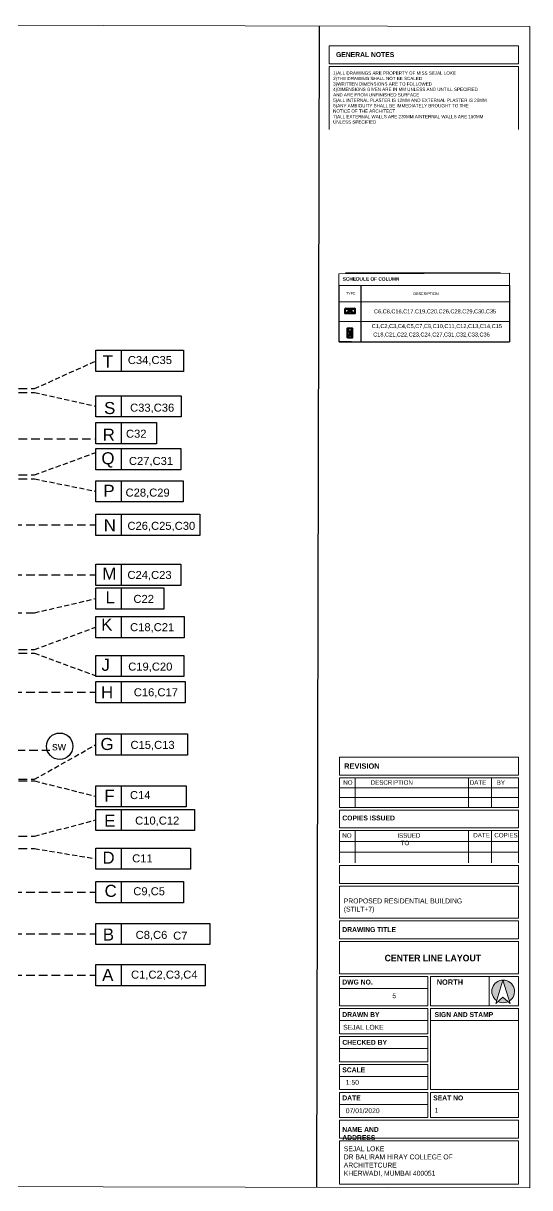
# Model space of a CAD drawing. Header units: millimetres. Extents: x -1932176 to 78768, y -1967 to 1266654.
# Drawn here: x -1639667 to -1620691, y 1223007 to 1266654 of the extents above; entities that cross this region are included whole.
import ezdxf

# ---------------------------------------------------------------- set-up
doc = ezdxf.new("R2010")
doc.units = ezdxf.units.MM
doc.linetypes.add('DASHDOTX2', pattern=[50.8, 25.4, -12.7, 0, -12.7])
doc.linetypes.add('DASHED2', pattern=[9.525, 6.35, -3.175])
for name, color, linetype, lineweight in [('CENTERLINE', 251, 'DASHDOTX2', 15), ('exterior', 255, 'Continuous', 25), ('GH', 7, 'Continuous', 20), ('Layer2', 7, 'Continuous', 5), ('SHEET', 7, 'Continuous', 13)]:
    doc.layers.add(name, color=color, linetype=linetype, lineweight=lineweight)
doc.layers.add('column', color=7, linetype='Continuous')
doc.styles.add('20 scale', font='ARIALN.TTF', dxfattribs={"height": 0.2})
doc.styles.get("Standard").update_dxf_attribs({"font": 'arial.ttf'})

msp = doc.modelspace()

# ---------------------------------------------------------------- hatches: boundary and pattern name
at = {"layer": 'SHEET', "linetype": 'ByBlock', "lineweight": 20, "transparency": 33554687}
h = msp.add_hatch(color=0, dxfattribs=at)
h.dxf.hatch_style = 1
h.paths.add_polyline_path([(-1621693.97551, 1230784.77173), (-1621452.19575, 1230007.3245, 3.231701641), (-1621932.2865, 1230018.47841)])
h.paths.add_polyline_path([(-1621693.97551, 1230144.42753), (-1621879.52062, 1229986.08913, 0.2347967333), (-1621501.1556, 1229979.88104)])

# ---------------------------------------------------------------- linework, layer by layer
at = {"ltscale": 30}
for p, q in [((-1628582.22614, 1266547.81213), (-1628683.5465, 1223025.3854)), ((-1627833.33599, 1254716.46741), (-1621453.89283, 1254716.46741))]:
    msp.add_line(p, q, dxfattribs=at)
at = {"color": 252, "ltscale": 30}
for p, q in [((-1627841.36102, 1256829.19303), (-1627841.36102, 1254716.46741)), ((-1621453.89283, 1256829.19303), (-1621453.89283, 1254716.46741)), ((-1635999.91076, 1254397.07777), (-1635999.91076, 1253601.12573)), ((-1635999.91076, 1252694.94736), (-1635999.91076, 1251898.99532)), ((-1635999.91076, 1251686.3287), (-1635999.91076, 1250890.37666)), ((-1635999.91076, 1250711.4096), (-1635999.91076, 1249915.45756)), ((-1635999.91076, 1249507.84096), (-1635999.91076, 1248711.88892)), ((-1635999.91076, 1248253.93898), (-1635999.91076, 1247457.98694)), ((-1635999.91076, 1246375.34587), (-1635999.91076, 1245579.39383)), ((-1635999.91076, 1245489.94716), (-1635999.91076, 1244693.99512)), ((-1635999.91076, 1244418.77579), (-1635999.91076, 1243622.82375)), ((-1635999.91076, 1242962.26865), (-1635999.91076, 1242166.31661)), ((-1635999.91076, 1241981.93341), (-1635999.91076, 1241185.98137)), ((-1635999.91076, 1240014.58818), (-1635999.91076, 1239218.63614)), ((-1635999.91076, 1238075.89976), (-1635999.91076, 1237279.94772)), ((-1635999.91076, 1237188.71257), (-1635999.91076, 1236392.76053)), ((-1635999.91076, 1235737.41666), (-1635999.91076, 1234941.46462)), ((-1635999.91076, 1234486.03999), (-1635999.91076, 1233690.08795)), ((-1635999.91076, 1232915.13743), (-1635999.91076, 1232119.18539)), ((-1635999.91076, 1231375.53147), (-1635999.91076, 1230579.57943))]:
    msp.add_line(p, q, dxfattribs=at)
at = {"linetype": 'ByBlock', "transparency": 16777216}
msp.add_line((-1627017.75158, 1256829.19303), (-1627017.75158, 1254716.46741), dxfattribs=at)
at = {"color": 244, "ltscale": 30, "true_color": 0x991b1e}
msp.add_line((-1627363.65567, 1254716.46741), (-1627833.33599, 1254716.46741), dxfattribs=at)
at = {"color": 252, "linetype": 'DASHED2', "ltscale": 30}
for p, q in [((-1639246.57118, 1252960.60122), (-1636942.47964, 1253999.10175)), ((-1639246.57118, 1252813.90002), (-1636942.47964, 1252296.97134)), ((-1639246.57118, 1249727.36985), (-1636942.47964, 1250567.37768)), ((-1639246.57118, 1249577.36985), (-1636942.47964, 1249109.86494)), ((-1639246.57118, 1244557.36985), (-1636942.47964, 1245091.97114)), ((-1639246.57118, 1243183.55637), (-1636942.47964, 1244020.79977)), ((-1639246.57118, 1243041.90939), (-1636942.47964, 1242194.76674)), ((-1639246.57118, 1238317.55902), (-1636942.47964, 1239616.61216)), ((-1639246.57118, 1238254.74622), (-1636942.47964, 1237677.92374)), ((-1639246.57118, 1236187.55585), (-1636942.47964, 1236790.73655)), ((-1639246.57118, 1235718.20541), (-1636942.47964, 1235339.44064))]:
    msp.add_line(p, q, dxfattribs=at)
at = {"color": 252, "linetype": 'DASHED2', "ltscale": 50}
for p, q in [((-1666035.6106, 1252960.60122), (-1639246.57118, 1252960.60122)), ((-1666035.6106, 1252813.90002), (-1639246.57118, 1252813.90002)), ((-1666035.6106, 1251077.36985), (-1636942.47964, 1251077.36985)), ((-1666035.6106, 1249727.36985), (-1639246.57118, 1249727.36985)), ((-1666035.6106, 1249577.36985), (-1639246.57118, 1249577.36985)), ((-1667179.44694, 1247855.96296), (-1636942.47964, 1247855.96296)), ((-1667179.44694, 1245977.36985), (-1636942.47964, 1245977.36985)), ((-1667179.44694, 1244557.36985), (-1639246.57118, 1244557.36985)), ((-1666035.6106, 1243183.55637), (-1639246.57118, 1243183.55637)), ((-1666035.6106, 1243041.90939), (-1639246.57118, 1243041.90939)), ((-1667179.44694, 1241583.95739), (-1636942.47964, 1241583.95739)), ((-1666589.81027, 1239413.07317), (-1638670.86297, 1239413.07317)), ((-1666035.6106, 1238317.55902), (-1639246.57118, 1238317.55902)), ((-1666035.6106, 1238254.74622), (-1639246.57118, 1238254.74622)), ((-1666035.6106, 1236187.55585), (-1639246.57118, 1236187.55585)), ((-1666035.6106, 1235718.20541), (-1639246.57118, 1235718.20541)), ((-1667179.44694, 1234088.06397), (-1636942.47964, 1234088.06397)), ((-1667179.44694, 1232517.16141), (-1636942.47964, 1232517.16141)), ((-1667179.44694, 1230977.55545), (-1636942.47964, 1230977.55545))]:
    msp.add_line(p, q, dxfattribs=at)
at = {"color": 252, "ltscale": 30}
for points in [[(-1636942.47964, 1254397.07777), (-1633667.51449, 1254397.07777), (-1633667.51449, 1253601.12573), (-1636942.47964, 1253601.12573)], [(-1636942.47964, 1252694.94736), (-1633746.39396, 1252694.94736), (-1633746.39396, 1251898.99532), (-1636942.47964, 1251898.99532)], [(-1636942.47964, 1251686.3287), (-1634676.38958, 1251686.3287), (-1634676.38958, 1250890.37666), (-1636942.47964, 1250890.37666)], [(-1636942.47964, 1250711.4096), (-1633763.77035, 1250711.4096), (-1633763.77035, 1249915.45756), (-1636942.47964, 1249915.45756)], [(-1636942.47964, 1249507.84096), (-1633675.91585, 1249507.84096), (-1633675.91585, 1248711.88892), (-1636942.47964, 1248711.88892)], [(-1636942.47964, 1248253.93898), (-1633052.99357, 1248253.93898), (-1633052.99357, 1247457.98694), (-1636942.47964, 1247457.98694)], [(-1636942.47964, 1246375.34587), (-1633763.64081, 1246375.34587), (-1633763.64081, 1245579.39383), (-1636942.47964, 1245579.39383)], [(-1636942.47964, 1245489.94716), (-1634395.32222, 1245489.94716), (-1634395.32222, 1244693.99512), (-1636942.47964, 1244693.99512)], [(-1636942.47964, 1244418.77579), (-1633640.79708, 1244418.77579), (-1633640.79708, 1243622.82375), (-1636942.47964, 1243622.82375)], [(-1636942.47964, 1242962.26865), (-1633649.55621, 1242962.26865), (-1633649.55621, 1242166.31661), (-1636942.47964, 1242166.31661)], [(-1636942.47964, 1241981.93341), (-1633596.91506, 1241981.93341), (-1633596.91506, 1241185.98137), (-1636942.47964, 1241185.98137)], [(-1636942.47964, 1240014.58818), (-1633517.81353, 1240014.58818), (-1633517.81353, 1239218.63614), (-1636942.47964, 1239218.63614)], [(-1636942.47964, 1238075.89976), (-1633561.2288, 1238075.89976), (-1633561.2288, 1237279.94772), (-1636942.47964, 1237279.94772)], [(-1636942.47964, 1237188.71257), (-1633254.15545, 1237188.71257), (-1633254.15545, 1236392.76053), (-1636942.47964, 1236392.76053)], [(-1636942.47964, 1235737.41666), (-1633402.63301, 1235737.41666), (-1633402.63301, 1234941.46462), (-1636942.47964, 1234941.46462)], [(-1636942.47964, 1234486.03999), (-1633665.84079, 1234486.03999), (-1633665.84079, 1233690.08795), (-1636942.47964, 1233690.08795)], [(-1636942.47964, 1232915.13743), (-1632682.4926, 1232915.13743), (-1632682.4926, 1232119.18539), (-1636942.47964, 1232119.18539)], [(-1636942.47964, 1231375.53147), (-1632849.18956, 1231375.53147), (-1632849.18956, 1230579.57943), (-1636942.47964, 1230579.57943)]]:
    msp.add_lwpolyline(points, close=True, dxfattribs=at)
msp.add_circle((-1638303.14231, 1239556.10185), 493.80749, dxfattribs=at)
at = {"layer": 'column', "linetype": 'ByBlock', "lineweight": 20, "transparency": 16777216}
msp.add_line((-1627607.24373, 1255959.88915), (-1627607.24373, 1255779.88915), dxfattribs=at)
at = {"layer": 'column', "color": 0, "linetype": 'ByBlock', "lineweight": 40, "transparency": 16777216}
msp.add_lwpolyline([(-1627607.24373, 1255959.88915), (-1627247.24373, 1255959.88915), (-1627247.24373, 1255779.88915), (-1627607.24373, 1255779.88915)], close=True, dxfattribs=at)
at = {"layer": 'column', "color": 0, "lineweight": 40, "transparency": 16777216}
msp.add_lwpolyline([(-1627518.41199, 1254859.71024), (-1627518.41199, 1255219.71024), (-1627338.41199, 1255219.71024), (-1627338.41199, 1254859.71024)], close=True, dxfattribs=at)
at = {"layer": 'GH', "linetype": 'ByBlock', "lineweight": 40, "transparency": 16777216}
for p, q in [((-1627245.79452, 1255959.88915), (-1627605.79452, 1255779.88915)), ((-1627245.79452, 1255779.88915), (-1627605.79452, 1255959.88915)), ((-1627336.96278, 1254859.71024), (-1627516.96278, 1255219.71024)), ((-1627336.96278, 1255219.71024), (-1627516.96278, 1254859.71024))]:
    msp.add_line(p, q, dxfattribs=at)
at = {"layer": 'Layer2', "linetype": 'ByBlock', "lineweight": 9, "transparency": 16777216}
for p, q in [((-1627847.56985, 1256216.46741), (-1621453.89283, 1256216.46741)), ((-1627847.56985, 1255471.22256), (-1621453.89283, 1255471.22256))]:
    msp.add_line(p, q, dxfattribs=at)
msp.add_lwpolyline([(-1627841.36102, 1256829.19303), (-1621453.89283, 1256829.19303), (-1621453.89283, 1257291.9605), (-1627841.36102, 1257268.18164)], close=True, dxfattribs=at)
at = {"layer": 'SHEET', "color": 18, "linetype": 'ByBlock', "lineweight": 9, "true_color": 0x000000}
for p, q in [((-1621106.38185, 1265137.36971), (-1621106.38185, 1265808.55704)), ((-1621106.38185, 1262673.71287), (-1621106.38185, 1265036.69161)), ((-1627591.32499, 1257296.57194), (-1621789.67257, 1257296.57194))]:
    msp.add_line(p, q, dxfattribs=at)
at = {"layer": 'SHEET', "color": 18, "linetype": 'Continuous', "lineweight": 9, "ltscale": 50, "true_color": 0x000000}
msp.add_line((-1628203.07638, 1265137.36971), (-1621491.20303, 1265137.36971), dxfattribs=at)
at = {"layer": 'SHEET', "color": 18, "linetype": 'Continuous', "lineweight": 9, "ltscale": 2.5, "true_color": 0x000000}
for p, q in [((-1621491.20303, 1265036.69161), (-1628203.07638, 1265036.69161)), ((-1621106.38185, 1265036.69161), (-1628203.07638, 1265036.69161)), ((-1621106.38185, 1239140.98967), (-1621106.38185, 1238485.15627)), ((-1621106.38185, 1238469.80234), (-1621106.38185, 1239140.98967)), ((-1627818.25521, 1238369.12424), (-1621106.38185, 1238369.12424)), ((-1627818.25521, 1238369.12424), (-1627818.25521, 1237263.92599)), ((-1627232.44818, 1238369.12424), (-1627232.44818, 1237263.92599)), ((-1622979.72733, 1238369.12424), (-1622979.72733, 1237263.92599)), ((-1622119.04485, 1238369.12424), (-1622119.04485, 1237263.92599)), ((-1621106.38185, 1238369.12424), (-1621106.38185, 1237263.92599)), ((-1627818.25521, 1238000.72482), (-1621106.38185, 1238000.72482)), ((-1627818.25521, 1237632.3254), (-1621106.38185, 1237632.3254)), ((-1621106.38185, 1237263.92599), (-1627818.25521, 1237263.92599)), ((-1621106.38185, 1237163.24789), (-1621106.38185, 1236492.06055)), ((-1627818.25521, 1235185.5061), (-1627818.25521, 1236391.38245)), ((-1627818.25521, 1236391.38245), (-1621106.38185, 1236391.38245)), ((-1627232.44818, 1236391.38245), (-1627232.44818, 1235185.5061)), ((-1622979.72733, 1236391.38245), (-1622979.72733, 1235185.5061)), ((-1622119.04485, 1236391.38245), (-1622119.04485, 1235185.5061)), ((-1621106.38185, 1236391.38245), (-1621106.38185, 1235185.5061)), ((-1627818.25521, 1235989.42367), (-1621106.38185, 1235989.42367)), ((-1627818.25521, 1235587.46489), (-1621106.38185, 1235587.46489)), ((-1624512.65758, 1229828.82602), (-1624512.65758, 1230927.98824)), ((-1624411.97948, 1229828.82602), (-1624411.97948, 1230927.98824)), ((-1622205.54407, 1230927.98824), (-1622205.54407, 1229828.82602)), ((-1624512.65758, 1228780.0004), (-1624512.65758, 1229728.14792)), ((-1624411.97948, 1226682.34915), (-1624411.97948, 1229728.14792)), ((-1624512.65758, 1227731.17477), (-1624512.65758, 1228679.3223)), ((-1624512.65758, 1226682.34915), (-1624512.65758, 1227630.49667)), ((-1624512.65758, 1225633.52353), (-1624512.65758, 1226581.67105)), ((-1624411.97948, 1226682.34915), (-1621106.38185, 1226682.34915)), ((-1624411.97948, 1225633.52353), (-1624411.97948, 1226581.67105)), ((-1624411.97948, 1226581.67105), (-1621106.38185, 1226581.67105)), ((-1624411.97948, 1225633.52353), (-1621106.38185, 1225633.52353))]:
    msp.add_line(p, q, dxfattribs=at)
at = {"layer": 'SHEET', "linetype": 'ByBlock', "lineweight": 20}
for p, q in [((-1621965.0609, 1229913.09173), (-1621693.97551, 1230784.77173)), ((-1621422.89012, 1229913.09173), (-1621693.97551, 1230784.77173)), ((-1621965.0609, 1229913.09173), (-1621693.97551, 1230144.42753)), ((-1621422.89012, 1229913.09173), (-1621693.97551, 1230144.42753))]:
    msp.add_line(p, q, dxfattribs=at)
at = {"layer": 'SHEET'}
msp.add_lwpolyline([(-1674012.96072, 1266653.90987), (-1620690.82676, 1266529.38276), (-1620690.82676, 1223006.71941), (-1674012.96072, 1223131.24652)], close=True, dxfattribs=at)
at = {"layer": 'SHEET', "color": 18, "linetype": 'Continuous', "lineweight": 9, "ltscale": 2.5, "true_color": 0x000000}
for points in [[(-1621106.38185, 1265137.36971), (-1628203.07638, 1265137.36971), (-1628203.07638, 1265808.55704), (-1621106.38185, 1265808.55704)], [(-1628203.07638, 1262673.71287), (-1628203.07638, 1265036.69161)], [(-1625519.43858, 1237163.24789), (-1627818.25521, 1237163.24789)], [(-1627818.25521, 1236492.06055), (-1627818.25521, 1237163.24789)], [(-1621106.38185, 1236492.06055), (-1627818.25521, 1236492.06055), (-1627818.25521, 1237163.24789), (-1621106.38185, 1237163.24789)], [(-1627818.25521, 1235185.5061), (-1627818.25521, 1236391.38245)], [(-1627818.25521, 1234413.64067), (-1627818.25521, 1235084.828)], [(-1627818.25521, 1233107.08622), (-1627818.25521, 1234312.96257)], [(-1621106.38185, 1233006.40812), (-1627818.25521, 1233006.40812)], [(-1627818.25521, 1232335.22079), (-1627818.25521, 1233006.40812)], [(-1627818.25521, 1231028.66634), (-1627818.25521, 1232234.54269)], [(-1624512.65758, 1230469.9319), (-1627818.25521, 1230469.9319), (-1627818.25521, 1230927.98824), (-1624512.65758, 1230927.98824)], [(-1624411.97948, 1230927.98824), (-1621106.38185, 1230927.98824)], [(-1621106.38185, 1230927.98824), (-1621106.38185, 1229828.82602)], [(-1624512.65758, 1229828.82602), (-1627818.25521, 1229828.82602), (-1627818.25521, 1230469.9319), (-1624512.65758, 1230469.9319)], [(-1624512.65758, 1229270.09159), (-1627818.25521, 1229270.09159), (-1627818.25521, 1229728.14792), (-1624512.65758, 1229728.14792)], [(-1621106.38185, 1229828.82602), (-1624411.97948, 1229828.82602)], [(-1624411.97948, 1229728.14792), (-1621106.38185, 1229728.14792)], [(-1621106.38185, 1229728.14792), (-1621106.38185, 1226682.34915)], [(-1624512.65758, 1228780.0004), (-1627818.25521, 1228780.0004), (-1627818.25521, 1229270.09159), (-1624512.65758, 1229270.09159)], [(-1624411.97948, 1229270.09159), (-1621106.38185, 1229270.09159)], [(-1624512.65758, 1228221.26596), (-1627818.25521, 1228221.26596), (-1627818.25521, 1228679.3223), (-1624512.65758, 1228679.3223)], [(-1624512.65758, 1227731.17477), (-1627818.25521, 1227731.17477), (-1627818.25521, 1228221.26596), (-1624512.65758, 1228221.26596)], [(-1624512.65758, 1227172.44034), (-1627818.25521, 1227172.44034), (-1627818.25521, 1227630.49667), (-1624512.65758, 1227630.49667)], [(-1624512.65758, 1226682.34915), (-1627818.25521, 1226682.34915), (-1627818.25521, 1227172.44034), (-1624512.65758, 1227172.44034)], [(-1624512.65758, 1226123.61472), (-1627818.25521, 1226123.61472), (-1627818.25521, 1226581.67105), (-1624512.65758, 1226581.67105)], [(-1621106.38185, 1226581.67105), (-1621106.38185, 1225633.52353)], [(-1624512.65758, 1225633.52353), (-1627818.25521, 1225633.52353), (-1627818.25521, 1226123.61472), (-1624512.65758, 1226123.61472)], [(-1621106.38185, 1225532.84543), (-1627818.25521, 1225532.84543)]]:
    msp.add_lwpolyline(points, dxfattribs=at)
at = {"layer": 'SHEET', "linetype": 'Continuous', "lineweight": 9, "ltscale": 2.5}
msp.add_lwpolyline([(-1621106.38185, 1238469.80234), (-1627818.25521, 1238469.80234), (-1627818.25521, 1239140.98967), (-1621106.38185, 1239140.98967)], dxfattribs=at)
at = {"layer": 'SHEET', "color": 18, "linetype": 'Continuous', "lineweight": 9, "ltscale": 2.5, "true_color": 0x000000}
for points in [[(-1627818.25521, 1235084.828), (-1621106.38185, 1235084.828), (-1621106.38185, 1234413.64067), (-1627818.25521, 1234413.64067)], [(-1627818.25521, 1234312.96257), (-1621106.38185, 1234312.96257), (-1621106.38185, 1233107.08622), (-1627818.25521, 1233107.08622)], [(-1627818.25521, 1233006.40812), (-1621106.38185, 1233006.40812), (-1621106.38185, 1232335.22079), (-1627818.25521, 1232335.22079)], [(-1627818.25521, 1232234.54269), (-1621106.38185, 1232234.54269), (-1621106.38185, 1231028.66634), (-1627818.25521, 1231028.66634)], [(-1627818.25521, 1225532.84543), (-1621106.38185, 1225532.84543), (-1621106.38185, 1224861.65809), (-1627818.25521, 1224861.65809)], [(-1627818.25521, 1224760.97999), (-1621106.38185, 1224760.97999), (-1621106.38185, 1223141.64513), (-1627818.25521, 1223141.64513)]]:
    msp.add_lwpolyline(points, close=True, dxfattribs=at)
at = {"layer": 'SHEET', "linetype": 'ByBlock', "lineweight": 20}
for start, end in [(303.056834928, 234.281348044), (242.632966002, 295.487021518)]:
    msp.add_arc((-1621684.09245, 1230363.63981), 425.13137, start, end, dxfattribs=at)

# ---------------------------------------------------------------- texts
at = {"color": 252, "ltscale": 30}
msp.add_text('sw', height=307.251906, dxfattribs=at).set_placement((-1638590.51783, 1239399.95811))
at = {"transparency": 16777216, "insert": (-1627697.32939, 1257135.28392), "char_height": 130, "attachment_point": 1}
msp.add_mtext_dynamic_manual_height_columns('{\\fCentury Gothic|b1|i0|c0|p34;SCHEDULE OF COLUMN}', width=3849.7581024, gutter_width=1065.26846, heights=[0], dxfattribs=at)
at = {"color": 252, "linetype": 'DASHED2', "ltscale": 30, "char_height": 300, "attachment_point": 1}
for s, width, insert in [('C34,C35', 6.7106347, (-1635748.83417, 1254180.64909)), ('C33,C36', 100, (-1635665.08577, 1252395.71269)), ('C32', 253.4975865, (-1635818.62347, 1251419.57518)), ('C27,C31', 2.9900161, (-1635708.65731, 1250398.2765)), ('C28,C29', 103.3453107, (-1635834.27888, 1249212.96705)), ('C26,C25,C30', 16.6955367, (-1635763.58899, 1247966.3958)), ('C22', 16.2660868, (-1635539.25653, 1245227.70719)), ('C18,C21', 9.1037231, (-1635664.88016, 1244167.90152)), ('C16,C17', 104.4062594, (-1635525.2995, 1241727.55733)), ('C15,C13', 63.0530775, (-1635649.97113, 1239754.9924)), ('C14', 19.1608403, (-1635669.54142, 1237873.55427)), ('C10,C12', 10.4174249, (-1635475.49787, 1236918.10266)), ('C11', 16.4873419, (-1635586.49416, 1235501.80113)), ('C9,C5', 6.7444375, (-1635544.91296, 1234269.40739)), ('C8,C6', 8.0412379, (-1635456.1003, 1232632.88316)), ('C7', 17.4683929, (-1634050.28441, 1232605.34431)), ('C1,C2,C3,C4', 14.6635243, (-1635629.69354, 1231144.5762))]:
    msp.add_mtext_dynamic_manual_height_columns(s, width=width, gutter_width=12.5, heights=[0], dxfattribs=dict(at, insert=insert))
for s, insert in [('C24,C23', (-1635763.58899, 1246125.67933)), ('C19,C20', (-1635734.66946, 1242689.75042))]:
    msp.add_mtext(s, dxfattribs=dict(at, insert=insert))
at = {"layer": 'CENTERLINE'}
for s, p in [('T', (-1636691.11931, 1253751.21001)), ('S', (-1636639.03332, 1252007.13638)), ('R', (-1636691.01856, 1251007.38422)), ('Q', (-1636738.67358, 1250123.1663)), ('P', (-1636665.02696, 1248904.00917)), ('N', (-1636652.10622, 1247614.90381)), ('M', (-1636704.0894, 1245797.17212)), ('L', (-1636587.12416, 1244914.27396)), ('K', (-1636749.58548, 1243891.5269)), ('J', (-1636736.57221, 1242379.9444)), ('H', (-1636752.81772, 1241349.28734)), ('G', (-1636773.26803, 1239413.17531)), ('F', (-1636627.88496, 1237473.71593)), ('E', (-1636635.96145, 1236537.60863)), ('D', (-1636699.07449, 1235152.35779)), ('C', (-1636620.05109, 1233909.59459)), ('B', (-1636684.67127, 1232271.40682)), ('A', (-1636710.96383, 1230757.50507))]:
    msp.add_text(s, height=451.23883, dxfattribs=at).set_placement(p)
at = {"layer": 'exterior', "linetype": 'ByBlock', "lineweight": 20, "transparency": 16777216}
for s, p in [('C6,C8,C16,C17,C19,C20,C26,C28,C29,C30,C35', (-1626526.38972, 1255780.49467)), ('C1,C2,C3,C4,C5,C7,C9,C10,C11,C12,C13,C14,C15', (-1626611.90243, 1255228.43186)), ('C18,C21,C22,C23,C24,C27,C31,C32,C33,C36', (-1626554.87934, 1254912.31013))]:
    msp.add_text(s, height=150, dxfattribs=at).set_placement(p)
at = {"layer": 'Layer2', "linetype": 'ByBlock', "lineweight": 9, "transparency": 16777216, "char_height": 100, "attachment_point": 1}
for s, insert in [('{\\fCentury Gothic|b0|i0|c0|p34;TYPE}', (-1627578.07908, 1256579.87858)), ('{\\fCentury Gothic|b0|i0|c0|p34;DESCRIPTION}', (-1625047.56106, 1256569.08426))]:
    msp.add_mtext(s, dxfattribs=dict(at, insert=insert))
at = {"layer": 'SHEET', "linetype": 'ByBlock', "lineweight": 20, "attachment_point": 1}
for s, width, insert, char_height in [('{\\fCentury Gothic|b1|i0|c0|p34;GENERAL NOTES}', 2437.1509055, (-1627948.72134, 1265573.35915), 183.4829289), ('{\\fCentury Gothic|b1|i0|c0|p34;COPIES ISSUED}', 2437.1509055, (-1627712.87972, 1236957.55261), 183.4829289), ('{\\fCentury Gothic|b0|i0|c0|p34;PROPOSED RESIDENTIAL BUILDING (STILT+7)}', 4907.5748606, (-1627657.23509, 1233847.94514), 183.4829289), ('{\\fCentury Gothic|b1|i0|c0|p34;DRAWING TITLE}', 2437.1509055, (-1627712.87972, 1232776.14929), 183.4829289), ('{\\fCentury Gothic|b1|i0|c0|p34;CENTER LINE LAYOUT}', 4907.5748606, (-1626128.42531, 1231738.30888), 244.6439053), ('{\\fCentury Gothic|b1|i0|c0|p34;DWG NO.}', 2437.1509055, (-1627712.87972, 1230806.86355), 183.4829289), ('{\\fCentury Gothic|b1|i0|c0|p34;DRAWN BY}', 2437.1509055, (-1627712.87972, 1229588.88148), 183.4829289), ('{\\fCentury Gothic|b1|i0|c0|p34;SIGN AND STAMP}', 2437.1509055, (-1624254.5769, 1229588.88148), 183.4829289), ('{\\fCentury Gothic|b1|i0|c0|p34;CHECKED BY}', 2437.1509055, (-1627712.87972, 1228546.78135), 183.4829289), ('{\\fCentury Gothic|b1|i0|c0|p34;SCALE}', 2437.1509055, (-1627712.87972, 1227516.20587), 183.4829289), ('{\\fCentury Gothic|b1|i0|c0|p34;DATE}', 2437.1509055, (-1627712.87972, 1226465.56883), 183.4829289), ('{\\fCentury Gothic|b1|i0|c0|p34;SEAT NO }', 2437.1509055, (-1624306.60399, 1226465.56883), 183.4829289), ('{\\fCentury Gothic|b1|i0|c0|p34;NAME AND ADDRESS}', 2437.1509055, (-1627712.87972, 1225283.50956), 183.4829289), ('{\\fCentury Gothic|b0|i0|c0|p34;SEJAL LOKE\\PDR BALIRAM HIRAY COLLEGE OF ARCHITETCURE \\PKHERWADI, MUMBAI 400051}', 4907.5748606, (-1627657.23509, 1224558.19051), 183.4829289)]:
    msp.add_mtext_dynamic_manual_height_columns(s, width=width, gutter_width=57.3737, heights=[0], dxfattribs=dict(at, insert=insert, char_height=char_height))
at = {"layer": 'SHEET', "linetype": 'ByBlock', "lineweight": 9, "insert": (-1628056.89594, 1264850.02254), "char_height": 122.3219526, "attachment_point": 1}
msp.add_mtext_dynamic_manual_height_columns('{\\fCentury Gothic|b0|i0|c0|p34;1)ALL DRAWINGS ARE PROPERTY OF MISS SEJAL LOKE\\P2)THE DRAWING SHALL NOT BE SCALED \\P3)WRITTEN DIMENSIONS ARE TO FOLLOWED \\P4)DIMENSIONS GIVEN ARE IN MM UNLESS AND UNTILL SPECIFIED \\PAND ARE FROM UNFINISHED SURFACE \\P5)ALL INTERNAL PLASTER IS 12MM AND EXTERNAL PLASTER IS 20MM\\P6)ANY AMBIGUITY SHALL BE IMMEDIATELY BROUGHT TO THE NOTICE OF THE ARCHITECT \\P7)ALL EXTERNAL WALLS ARE 230MM AINTERNAL WALLS ARE 150MM UNLESS SPECIFIED}', width=5543.582225, gutter_width=57.3737, heights=[0], dxfattribs=at)
at = {"layer": 'SHEET', "color": 18, "linetype": 'Continuous', "lineweight": 9, "ltscale": 50, "true_color": 0x000000, "attachment_point": 1, "style": '20 scale'}
for s, width, heights, insert, char_height in [('{\\fCentury Gothic|b1|i0|c0|p34;REVISION  }', 66.4831048, [6.59764], (-1627643.26101, 1238912.6279), 201.3562007), ('\\pi-166.68;{\\fCentury Gothic|b0|i0|c0|p34;NO}', 8.7279214, [4.14976], (-1627510.84064, 1238279.25112), 167.7968339), ('\\pi-695.31;{\\fCentury Gothic|b0|i0|c0|p34;DESCRIPTION}', 34.9161875, [4.14976], (-1625955.59006, 1238279.25112), 167.7968339), ('\\pi-264.79;{\\fCentury Gothic|b0|i0|c0|p34;DATE}', 12.8232824, [4.14976], (-1622672.31276, 1238279.25112), 167.7968339), ('\\pi-115.4;{\\fCentury Gothic|b0|i0|c0|p34;BY}', 13.5326087, [4.14976], (-1621811.63029, 1238279.25112), 167.7968339), ('\\pi-166.68;{\\fCentury Gothic|b0|i0|c0|p34;NO}', 8.7279214, [4.14976], (-1627545.58869, 1236292.89626), 167.7968339), ('\\pi-264.79;{\\fCentury Gothic|b0|i0|c0|p34;DATE}', 12.8232824, [4.14976], (-1622539.50797, 1236303.69057), 167.7968339), ('\\pi-392.19;{\\fCentury Gothic|b0|i0|c0|p34;COPIES}', 13.5326087, [4.14976], (-1621626.22545, 1236303.69057), 167.7968339), ('{\\fCentury Gothic|b1|i0|c0|p34;NORTH}', 30.7331048, [4.78312], (-1624176.35547, 1230813.32768), 201.3562007), ('{\\fCentury Gothic|b0|i0|c0|p34;SEJAL LOKE}', 2212.0658659, [4.78312], (-1627681.23914, 1229111.32212), 183.4829289), ('{\\fCentury Gothic|b0|i0|c0|p34;1:50}', 30.7331048, [4.78312], (-1627582.20565, 1227048.50895), 183.4829289), ('{\\fCentury Gothic|b0|i0|c0|p34;07/01/2020}', 1240.2372357, [4.78312], (-1627582.20565, 1225985.45618), 183.4829289), ('{\\fCentury Gothic|b0|i0|c0|p34;1}', 689.9624133, [4.78312], (-1624256.08255, 1226000.46129), 183.4829289)]:
    msp.add_mtext_dynamic_manual_height_columns(s, width=width, gutter_width=1125, heights=heights, dxfattribs=dict(at, insert=insert, char_height=char_height))
at = {"layer": 'SHEET', "color": 18, "linetype": 'Continuous', "lineweight": 9, "ltscale": 50, "true_color": 0x000000}
note = msp.add_mtext_dynamic_manual_height_columns('\\pi-336.27;{\\fCentury Gothic|b0|i0|c0|p34;ISSUED }', width=34.9161875, gutter_width=430.8795, heights=[4.14976, 0], dxfattribs=dict(at, insert=(-1625990.3381, 1236292.89626), char_height=167.7968339, attachment_point=1, style='20 scale'))
for column, words in zip(note.columns.linked_columns, ['\\pi-125.3;{\\fCentury Gothic|b0|i0|c0|p34;TO}']):
    column.text = words
note = msp.add_mtext_dynamic_manual_height_columns('{\\fCentury Gothic|b0|i0|c0|p34;5\\P}', width=689.9624133, gutter_width=1125, heights=[4.78312, 0], dxfattribs=dict(at, insert=(-1627652.02328, 1230293.97708), char_height=183.4829289, attachment_point=1, style='20 scale'))

doc.saveas('drawing.dxf')
